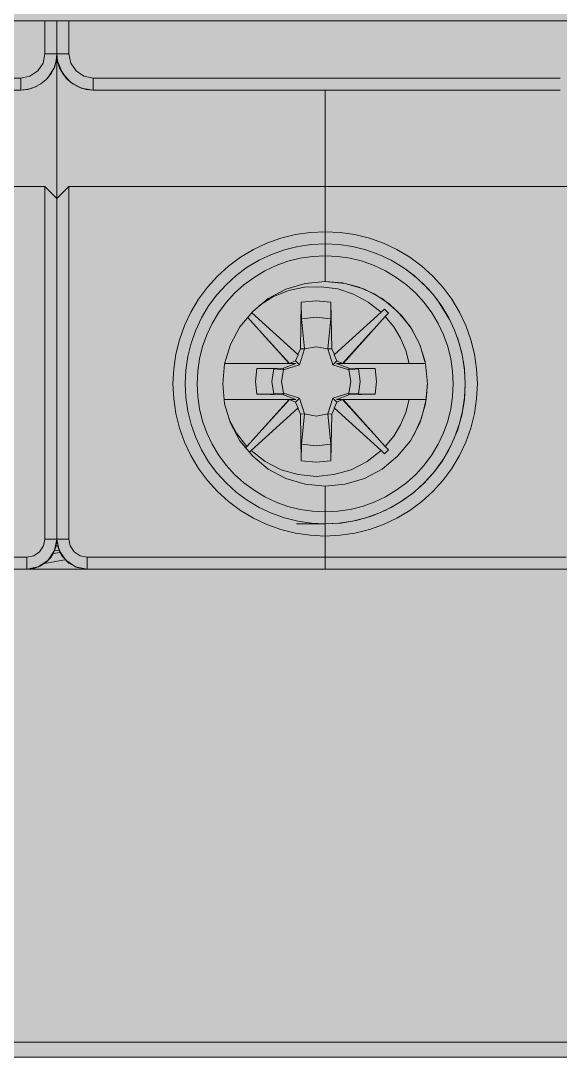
# Model space of a CAD drawing. Header units: millimetres. Extents: x 0 to 418, y -44 to 411.
# Drawn here: x 178.85 to 196.75, y 135.25 to 169.65 of the extents above; entities that cross this region are included whole.
import ezdxf
from ezdxf.enums import TextEntityAlignment as Align

# ---------------------------------------------------------------- set-up
doc = ezdxf.new("R2010")
doc.units = ezdxf.units.MM
for name, color, linetype, lineweight, true_color in [('BODY', 7, 'Continuous', 5, 0xf0f1eb), ('DETAILS', 7, 'Continuous', 5, 0x2f373d), ('LEVERS', 7, 'Continuous', 5, 0x2b7ac1), ('MARKING', 7, 'Continuous', 5, 0x2f373d), ('TERMINALS', 7, 'Continuous', 5, 0xa4adb6)]:
    doc.layers.add(name, color=color, linetype=linetype, lineweight=lineweight, true_color=true_color)
doc.layers.add('PARAMETERS', color=7, linetype='Continuous', plot=False)
doc.styles.add('BLOCK_ARIAL', font='arial.ttf')

# ---------------------------------------------------------------- blocks, each defined once
blk = doc.blocks.new('DA_3P_103_5')
at = {"layer": 'BODY', "true_color": 0xf0f1eb}
blk.add_hatch(color=7, dxfattribs=at).paths.add_polyline_path([(0.75, 13.45), (0.75, 15.575), (0.64, 15.7), (0.53, 15.82), (0.45, 16.14), (0.45, 16.145), (0.45, 16.15), (0.45, 16.57), (0.45, 16.575), (0.45, 16.734), (0.44, 16.74), (0.392, 16.815), (0.33, 16.88), (0.323, 16.894), (0.304, 16.916), (0.3, 16.92), (0.279, 16.971), (0.257, 17.023), (0.225, 17.07), (0.216, 17.117), (0.212, 17.124), (0.204, 17.14), (0.199, 17.171), (0.211, 17.141), (0.15, 17.45), (0.15, 28.75), (0.15, 33.54), (0.15, 33.55), (0.15, 35.05), (0.15, 39.29), (0.15, 39.43), (0.15, 39.44), (0.15, 39.49), (0.15, 43.2), (0.15, 43.44), (0.15, 44.12), (0.15, 44.125), (0.15, 46.35), (0.15, 48.58), (0.15, 49.26), (0.15, 49.44), (0.15, 49.5), (0.15, 52.81), (0.15, 52.82), (0.15, 53.26), (0.15, 74.65), (0.15, 76.15), (0.15, 76.19), (0.15, 80.95), (0.15, 92.25), (0.225, 92.635), (0.335, 92.795), (0.44, 92.96), (0.45, 92.966), (0.45, 93.125), (0.45, 93.13), (0.45, 93.55), (0.45, 93.555), (0.45, 93.56), (0.46, 93.605), (0.505, 93.82), (0.655, 94.045), (0.658, 94.047), (0.66, 94.05), (0.88, 94.2), (1.15, 94.25), (9.05, 94.25), (17.05, 94.25), (17.32, 94.2), (17.54, 94.05), (17.542, 94.047), (17.545, 94.045), (17.58, 93.992), (17.7, 93.82), (17.75, 93.56), (17.75, 93.555), (17.75, 93.55), (17.75, 93.13), (17.75, 93.125), (17.75, 92.966), (17.76, 92.96), (17.865, 92.795), (17.975, 92.635), (18.05, 92.25), (18.125, 92.635), (18.235, 92.795), (18.34, 92.96), (18.35, 92.966), (18.35, 93.125), (18.35, 93.13), (18.35, 93.55), (18.35, 93.555), (18.35, 93.56), (18.36, 93.605), (18.405, 93.82), (18.555, 94.045), (18.558, 94.047), (18.56, 94.05), (18.78, 94.2), (19.05, 94.25), (26.95, 94.25), (34.95, 94.25), (35.22, 94.2), (35.44, 94.05), (35.442, 94.047), (35.445, 94.045), (35.48, 93.992), (35.6, 93.82), (35.65, 93.56), (35.65, 93.555), (35.65, 93.55), (35.65, 93.13), (35.65, 93.125), (35.65, 92.966), (35.66, 92.96), (35.765, 92.795), (35.875, 92.635), (35.95, 92.25), (36.025, 92.635), (36.135, 92.795), (36.24, 92.96), (36.25, 92.966), (36.25, 93.125), (36.25, 93.13), (36.25, 93.55), (36.25, 93.555), (36.25, 93.56), (36.26, 93.605), (36.305, 93.82), (36.455, 94.045), (36.458, 94.047), (36.46, 94.05), (36.68, 94.2), (36.95, 94.25), (44.85, 94.25), (52.85, 94.25), (53.12, 94.2), (53.34, 94.05), (53.342, 94.047), (53.345, 94.045), (53.38, 93.992), (53.5, 93.82), (53.55, 93.56), (53.55, 93.555), (53.55, 93.55), (53.55, 93.13), (53.55, 93.125), (53.55, 92.966), (53.56, 92.96), (53.665, 92.795), (53.775, 92.635), (53.85, 92.25), (53.925, 92.635), (54.035, 92.795), (54.14, 92.96), (54.15, 92.966), (54.15, 93.125), (54.15, 93.13), (54.15, 93.55), (54.15, 93.555), (54.15, 93.56), (54.16, 93.605), (54.205, 93.82), (54.355, 94.045), (54.358, 94.047), (54.36, 94.05), (54.58, 94.2), (54.85, 94.25), (65.25, 94.25), (81.85, 94.25), (95.35, 94.25), (102.35, 94.25), (102.605, 94.2), (102.735, 94.12), (102.82, 94.07), (102.823, 94.066), (102.825, 94.065), (102.98, 93.86), (103.05, 93.61), (103.05, 93.55), (103.05, 93.13), (103.05, 93.125), (103.05, 92.966), (103.06, 92.96), (103.192, 92.753), (103.234, 92.691), (103.275, 92.63), (103.279, 92.609), (103.295, 92.58), (103.35, 92.25), (103.35, 91.055), (103.35, 91.05), (103.35, 91), (103.35, 90.995), (103.35, 90.845), (103.35, 90.84), (103.35, 90.35), (103.35, 85.28), (103.35, 85.18), (103.35, 85.11), (103.35, 83.51), (103.35, 81.99), (103.35, 81.82), (103.35, 81.815), (103.35, 81.75), (103.35, 81.05), (103.35, 80.8), (103.35, 80.77), (103.35, 80.765), (103.35, 80.69), (103.35, 80.665), (103.35, 80.66), (103.35, 80.62), (103.35, 80.615), (103.35, 80.365), (103.35, 80.36), (103.35, 80.28), (103.35, 80.27), (103.35, 80.25), (103.35, 80.22), (103.35, 80.14), (103.35, 80.135), (103.35, 79.81), (103.35, 78.905), (103.35, 78.9), (103.35, 78.75), (103.35, 78.35), (103.35, 76.19), (103.35, 76.185), (103.35, 76.155), (103.35, 76.15), (103.35, 72.85), (103.35, 72.25), (103.35, 72.245), (103.35, 69.85), (103.35, 68.79), (103.35, 68.465), (103.35, 68.46), (103.35, 68.38), (103.35, 68.35), (103.35, 40.11), (103.35, 40.105), (103.35, 39.18), (103.35, 38.85), (103.35, 38.41), (103.35, 37.35), (103.35, 34.36), (103.35, 34.355), (103.35, 34.35), (103.35, 33.925), (103.35, 33.92), (103.35, 33.55), (103.35, 33.545), (103.35, 33.54), (103.35, 33.51), (103.35, 32.72), (103.35, 31.35), (103.35, 30.95), (103.35, 30.8), (103.35, 30.795), (103.35, 29.89), (103.35, 29.45), (103.35, 29.43), (103.35, 29.085), (103.35, 29.08), (103.35, 29.01), (103.35, 28.9), (103.35, 28.65), (103.35, 27.95), (103.35, 26.19), (103.35, 19.35), (103.35, 18.855), (103.35, 18.85), (103.35, 18.705), (103.35, 18.7), (103.35, 18.65), (103.35, 18.645), (103.35, 17.45), (103.35, 16.55), (103.35, 8.25), (103.31, 8.06), (103.205, 7.895), (103.04, 7.79), (102.85, 7.75), (101.85, 7.75), (101.67, 7.78), (101.51, 7.88), (101.503, 7.89), (101.495, 7.895), (101.442, 7.979), (101.4, 8.035), (101.397, 8.05), (101.39, 8.06), (101.35, 8.25), (101.35, 14.39), (101.195, 14.245), (101.01, 14.14), (100.81, 14.07), (100.6, 14.05), (91.1, 14.05), (90.715, 14.125), (90.485, 14.28), (90.39, 14.34), (90.312, 14.463), (90.175, 14.665), (90.1, 15.05), (90.1, 15.441), (89.87, 15.4), (89.63, 15.25), (89.45, 15.03), (89.36, 14.76), (89.35, 14.67), (89.35, 14.65), (89.35, 9.75), (89.35, 9.745), (89.35, 8.25), (89.32, 8.08), (89.311, 8.065), (89.311, 8.065), (89.31, 8.06), (89.205, 7.895), (89.068, 7.808), (89.04, 7.79), (88.85, 7.75), (88.35, 7.75), (88.16, 7.79), (88.132, 7.808), (87.995, 7.895), (87.89, 8.06), (87.889, 8.065), (87.88, 8.08), (87.85, 8.25), (87.85, 14.65), (87.85, 14.655), (87.85, 14.67), (87.84, 14.76), (87.75, 15.03), (87.57, 15.25), (87.33, 15.4), (87.05, 15.45), (81.85, 15.45), (76.65, 15.45), (76.37, 15.4), (76.13, 15.25), (75.95, 15.03), (75.86, 14.76), (75.85, 14.67), (75.85, 14.65), (75.85, 9.75), (75.85, 9.745), (75.85, 8.25), (75.82, 8.08), (75.811, 8.065), (75.811, 8.065), (75.81, 8.06), (75.705, 7.895), (75.568, 7.808), (75.54, 7.79), (75.35, 7.75), (74.85, 7.75), (74.66, 7.79), (74.632, 7.808), (74.495, 7.895), (74.39, 8.06), (74.389, 8.065), (74.38, 8.08), (74.35, 8.25), (74.35, 14.65), (74.35, 14.655), (74.35, 14.67), (74.34, 14.76), (74.25, 15.03), (74.07, 15.25), (73.83, 15.4), (73.55, 15.45), (68.35, 15.45), (62.85, 15.45), (62.66, 15.41), (62.5, 15.305), (62.445, 15.225), (62.39, 15.14), (62.35, 14.95), (62.35, 6.38), (62.35, 5.25), (62.35, 2.75), (62.35, 2.745), (62.35, 1.25), (62.32, 0.98), (62.279, 0.886), (62.275, 0.865), (62.261, 0.845), (62.22, 0.75), (62.091, 0.589), (62.06, 0.54), (61.987, 0.493), (61.853, 0.408), (61.73, 0.325), (61.35, 0.25), (53.85, 0.25), (50.255, 0.25), (50.25, 0.25), (50.195, 0.25), (50.19, 0.25), (50.02, 0.25), (49.455, 0.25), (49.45, 0.25), (48.955, 0.25), (48.95, 0.25), (48.39, 0.25), (48.215, 0.25), (48.21, 0.25), (48.155, 0.25), (48.15, 0.25), (46.145, 0.25), (46.14, 0.25), (46.085, 0.25), (46.08, 0.25), (45.91, 0.25), (45.345, 0.25), (45.34, 0.25), (44.845, 0.25), (44.84, 0.25), (44.28, 0.25), (44.105, 0.25), (44.1, 0.25), (44.045, 0.25), (44.04, 0.25), (41.98, 0.25), (41.92, 0.25), (41.745, 0.25), (41.74, 0.25), (41.18, 0.25), (40.68, 0.25), (40.115, 0.25), (40.11, 0.25), (39.94, 0.25), (39.88, 0.25), (32.38, 0.25), (32.32, 0.25), (32.145, 0.25), (32.14, 0.25), (31.58, 0.25), (31.08, 0.25), (30.515, 0.25), (30.51, 0.25), (30.34, 0.25), (30.28, 0.25), (28.215, 0.25), (28.21, 0.25), (28.15, 0.25), (27.98, 0.25), (27.415, 0.25), (27.41, 0.25), (26.915, 0.25), (26.91, 0.25), (26.35, 0.25), (26.175, 0.25), (26.17, 0.25), (26.115, 0.25), (26.11, 0.25), (24.105, 0.25), (24.1, 0.25), (24.045, 0.25), (24.04, 0.25), (23.87, 0.25), (23.305, 0.25), (23.3, 0.25), (22.805, 0.25), (22.8, 0.25), (22.24, 0.25), (22.065, 0.25), (22.06, 0.25), (22.005, 0.25), (22, 0.25), (20.79, 0.25), (15.71, 0.25), (15.705, 0.25), (14.5, 0.25), (14.495, 0.25), (14.435, 0.25), (14.43, 0.25), (14.26, 0.25), (13.7, 0.25), (13.695, 0.25), (13.2, 0.25), (13.195, 0.25), (12.63, 0.25), (12.46, 0.25), (12.455, 0.25), (12.4, 0.25), (12.395, 0.25), (10.39, 0.25), (10.385, 0.25), (10.33, 0.25), (10.325, 0.25), (10.15, 0.25), (9.59, 0.25), (9.585, 0.25), (9.09, 0.25), (9.085, 0.25), (8.52, 0.25), (8.35, 0.25), (8.345, 0.25), (8.29, 0.25), (8.285, 0.25), (6.22, 0.25), (6.16, 0.25), (5.99, 0.25), (5.985, 0.25), (5.42, 0.25), (1.45, 0.25), (1.065, 0.325), (0.905, 0.435), (0.74, 0.54), (0.608, 0.747), (0.525, 0.87), (0.45, 1.25), (0.45, 13.45)])
at = {"layer": 'LEVERS'}
blk.add_hatch(color=256, dxfattribs=at).paths.add_polyline_path([(1.35, 32.75), (1.045, 32.81), (0.785, 32.985), (0.61, 33.245), (0.55, 33.55), (0.55, 39.29), (0.55, 39.715), (0.55, 39.845), (0.55, 39.89), (0.55, 40.115), (0.615, 39.955), (0.75, 39.89), (1.15, 39.89), (2.05, 39.89), (2.05, 41.24), (2.05, 41.32), (2.05, 41.765), (2.05, 42.42), (2.05, 42.71), (2.05, 42.715), (2.08, 42.865), (2.165, 43.01), (2.3, 43.135), (2.48, 43.235), (2.65, 43.31), (2.84, 43.37), (3.05, 43.39), (3.75, 43.39), (4.05, 43.39), (4.05, 43.72), (4.05, 44.345), (4.285, 44.58), (13.215, 44.58), (13.45, 44.345), (13.45, 44.275), (13.45, 43.72), (13.45, 43.39), (14.05, 43.39), (14.35, 43.39), (17.45, 43.39), (17.65, 43.39), (17.75, 43.39), (18.05, 43.39), (18.35, 43.39), (18.45, 43.39), (18.65, 43.39), (21.65, 43.39), (21.95, 43.39), (21.95, 43.72), (21.95, 44.345), (22.185, 44.58), (31.115, 44.58), (31.35, 44.345), (31.35, 44.275), (31.35, 43.72), (31.35, 43.39), (31.95, 43.39), (32.25, 43.39), (35.35, 43.39), (35.55, 43.39), (35.65, 43.39), (35.95, 43.39), (36.25, 43.39), (36.35, 43.39), (36.55, 43.39), (39.55, 43.39), (39.85, 43.39), (39.85, 43.72), (39.85, 44.345), (40.085, 44.58), (49.015, 44.58), (49.25, 44.345), (49.25, 44.275), (49.25, 43.72), (49.25, 43.39), (49.85, 43.39), (50.15, 43.39), (50.55, 43.39), (50.76, 43.37), (50.95, 43.31), (51.12, 43.235), (51.3, 43.135), (51.435, 43.01), (51.52, 42.865), (51.55, 42.715), (51.55, 41.765), (51.55, 41.32), (51.55, 41.24), (51.55, 40.02), (53.25, 40.02), (53.39, 40.07), (53.45, 40.19), (53.45, 40.13), (53.45, 40.075), (53.45, 40.015), (53.45, 39.95), (53.45, 39.89), (53.475, 39.865), (53.45, 39.885), (53.45, 39.845), (53.45, 39.715), (53.45, 39.29), (53.45, 33.55), (53.39, 33.245), (53.215, 32.985), (52.955, 32.81), (52.65, 32.75), (52.65, 32.35), (44.85, 32.35), (39.85, 32.35), (37.15, 32.35), (36.915, 32.375), (36.906, 32.378), (36.84, 32.385), (36.739, 32.426), (36.69, 32.44), (36.647, 32.463), (36.485, 32.55), (36.415, 32.607), (36.4, 32.615), (36.387, 32.629), (36.3, 32.7), (36.246, 32.767), (36.15, 32.885), (36.14, 32.904), (36.13, 32.915), (36.118, 32.945), (36.063, 33.047), (36.05, 33.067), (36.035, 33.09), (35.975, 33.3), (35.95, 33.54), (35.95, 33.545), (35.93, 33.305), (35.865, 33.095), (35.851, 33.073), (35.75, 32.885), (35.653, 32.766), (35.6, 32.7), (35.415, 32.55), (35.258, 32.466), (35.21, 32.44), (35.131, 32.417), (35.06, 32.39), (35.018, 32.385), (34.985, 32.375), (34.75, 32.35), (26.95, 32.35), (21.95, 32.35), (19.25, 32.35), (19.015, 32.375), (18.982, 32.385), (18.94, 32.39), (18.869, 32.417), (18.866, 32.418), (18.855, 32.42), (18.85, 32.423), (18.79, 32.44), (18.742, 32.466), (18.585, 32.55), (18.515, 32.607), (18.5, 32.615), (18.487, 32.629), (18.4, 32.7), (18.346, 32.767), (18.25, 32.885), (18.24, 32.904), (18.23, 32.915), (18.218, 32.945), (18.163, 33.047), (18.15, 33.067), (18.135, 33.09), (18.075, 33.3), (18.05, 33.54), (18.05, 33.545), (18.03, 33.305), (17.965, 33.095), (17.951, 33.073), (17.85, 32.885), (17.753, 32.766), (17.7, 32.7), (17.515, 32.55), (17.358, 32.466), (17.31, 32.44), (17.231, 32.417), (17.16, 32.39), (17.118, 32.385), (17.085, 32.375), (16.85, 32.35), (9.05, 32.35), (4.05, 32.35), (1.35, 32.35)])
at = {"layer": 'TERMINALS', "true_color": 0xa4adb6}
blk.add_hatch(color=253, dxfattribs=at).paths.add_polyline_path([(31.945, 21.859), (31.925, 21.737), (31.903, 21.615), (31.877, 21.494), (31.848, 21.373), (31.817, 21.253), (31.782, 21.134), (31.745, 21.016), (31.705, 20.899), (31.661, 20.783), (31.615, 20.668), (31.567, 20.554), (31.515, 20.441), (31.461, 20.33), (31.403, 20.22), (31.344, 20.111), (31.281, 20.004), (31.216, 19.898), (31.149, 19.794), (31.079, 19.692), (31.006, 19.592), (30.931, 19.493), (30.853, 19.396), (30.774, 19.302), (30.692, 19.209), (30.607, 19.118), (30.521, 19.029), (30.432, 18.943), (30.341, 18.858), (30.248, 18.776), (30.153, 18.696), (30.057, 18.619), (29.958, 18.544), (29.858, 18.471), (29.755, 18.401), (29.652, 18.334), (29.546, 18.269), (29.439, 18.206), (29.33, 18.146), (29.22, 18.089), (29.109, 18.035), (28.996, 17.983), (28.882, 17.934), (28.767, 17.888), (28.651, 17.845), (28.534, 17.805), (28.416, 17.767), (28.297, 17.733), (28.177, 17.701), (28.056, 17.673), (27.935, 17.647), (27.813, 17.624), (27.691, 17.605), (27.568, 17.588), (27.445, 17.574), (27.321, 17.564), (27.198, 17.556), (27.074, 17.552), (26.95, 17.55), (26.826, 17.552), (26.702, 17.556), (26.578, 17.564), (26.455, 17.574), (26.332, 17.588), (26.209, 17.605), (26.086, 17.624), (25.965, 17.647), (25.843, 17.673), (25.723, 17.701), (25.723, 17.701), (25.723, 17.701), (25.603, 17.733), (25.484, 17.767), (25.366, 17.805), (25.248, 17.845), (25.132, 17.888), (25.017, 17.934), (24.903, 17.983), (24.791, 18.035), (24.679, 18.089), (24.569, 18.146), (24.461, 18.206), (24.354, 18.269), (24.248, 18.334), (24.144, 18.401), (24.042, 18.471), (23.941, 18.544), (23.843, 18.619), (23.746, 18.696), (23.651, 18.776), (23.558, 18.858), (23.468, 18.943), (23.379, 19.029), (23.292, 19.118), (23.208, 19.209), (23.126, 19.302), (23.046, 19.396), (22.969, 19.493), (22.894, 19.592), (22.821, 19.692), (22.751, 19.794), (22.683, 19.898), (22.618, 20.004), (22.556, 20.111), (22.496, 20.22), (22.439, 20.33), (22.385, 20.441), (22.333, 20.554), (22.284, 20.668), (22.238, 20.783), (22.195, 20.899), (22.155, 21.016), (22.117, 21.134), (22.083, 21.253), (22.051, 21.373), (22.022, 21.494), (21.997, 21.615), (21.974, 21.737), (21.954, 21.859), (21.938, 21.982), (21.924, 22.105), (21.913, 22.229), (21.906, 22.352), (21.901, 22.476), (21.9, 22.6), (21.901, 22.724), (21.906, 22.848), (21.913, 22.972), (21.924, 23.095), (21.938, 23.218), (21.954, 23.341), (21.974, 23.463), (21.997, 23.585), (22.022, 23.707), (22.051, 23.827), (22.083, 23.947), (22.117, 24.066), (22.155, 24.184), (22.195, 24.301), (22.238, 24.418), (22.284, 24.533), (22.333, 24.647), (22.385, 24.759), (22.439, 24.871), (22.496, 24.981), (22.556, 25.089), (22.618, 25.196), (22.683, 25.302), (22.751, 25.406), (22.821, 25.508), (22.894, 25.608), (22.969, 25.707), (23.046, 25.804), (23.126, 25.899), (23.208, 25.991), (23.292, 26.082), (23.379, 26.171), (23.468, 26.258), (23.558, 26.342), (23.651, 26.424), (23.746, 26.504), (23.843, 26.581), (23.941, 26.656), (24.042, 26.729), (24.144, 26.799), (24.248, 26.867), (24.354, 26.932), (24.461, 26.994), (24.569, 27.054), (24.679, 27.111), (24.791, 27.165), (24.903, 27.217), (25.017, 27.266), (25.132, 27.312), (25.248, 27.355), (25.366, 27.395), (25.484, 27.433), (25.603, 27.467), (25.723, 27.499), (25.843, 27.527), (25.965, 27.553), (26.086, 27.576), (26.209, 27.595), (26.332, 27.612), (26.332, 27.612), (26.332, 27.612), (26.455, 27.626), (26.578, 27.636), (26.702, 27.644), (26.826, 27.649), (26.95, 27.65), (27.074, 27.649), (27.198, 27.644), (27.321, 27.636), (27.445, 27.626), (27.568, 27.612), (27.691, 27.595), (27.813, 27.576), (27.935, 27.553), (28.056, 27.527), (28.177, 27.499), (28.297, 27.467), (28.416, 27.433), (28.534, 27.395), (28.651, 27.355), (28.767, 27.312), (28.882, 27.266), (28.996, 27.217), (29.109, 27.165), (29.22, 27.111), (29.33, 27.054), (29.439, 26.994), (29.546, 26.932), (29.652, 26.867), (29.755, 26.799), (29.858, 26.729), (29.958, 26.656), (30.057, 26.581), (30.153, 26.504), (30.248, 26.424), (30.341, 26.342), (30.432, 26.258), (30.521, 26.171), (30.607, 26.082), (30.692, 25.991), (30.774, 25.899), (30.853, 25.804), (30.931, 25.707), (31.006, 25.608), (31.079, 25.508), (31.149, 25.406), (31.216, 25.302), (31.281, 25.196), (31.344, 25.089), (31.403, 24.981), (31.461, 24.871), (31.515, 24.759), (31.567, 24.647), (31.615, 24.533), (31.661, 24.418), (31.705, 24.301), (31.745, 24.184), (31.782, 24.066), (31.817, 23.947), (31.848, 23.827), (31.877, 23.707), (31.903, 23.585), (31.925, 23.463), (31.945, 23.341), (31.962, 23.218), (31.975, 23.095), (31.986, 22.972), (31.994, 22.848), (31.998, 22.724), (32, 22.6), (31.998, 22.476), (31.994, 22.352), (31.986, 22.229), (31.975, 22.105), (31.962, 21.982)])
at = {"layer": 'DETAILS', "color": 250, "linetype": 'ByBlock', "lineweight": 5, "true_color": 0x2f373d}
for p, q in [((51.25, 34.651), (2.35, 34.651)), ((17.65, 34.651), (17.65, 33.55)), ((18.05, 33.55), (18.05, 34.651)), ((18.05, 33.55), (18.05, 34.651)), ((18.45, 33.55), (18.45, 34.651)), ((17.65, 33.55), (18.05, 33.55)), ((18.05, 33.55), (18.45, 33.55)), ((18.05, 33.546), (18.05, 28.75)), ((18.05, 33.546), (18.05, 28.75)), ((16.85, 32.75), (1.35, 32.75)), ((16.85, 32.35), (16.85, 32.75)), ((34.75, 32.75), (19.25, 32.75)), ((19.25, 32.75), (19.25, 32.35)), ((16.85, 32.35), (9.05, 32.35)), ((16.85, 32.35), (16.85, 32.35)), ((16.85, 32.35), (16.85, 32.35)), ((19.25, 32.35), (21.95, 32.35)), ((19.25, 32.35), (19.25, 32.35)), ((19.25, 32.35), (21.95, 32.35)), ((19.25, 32.35), (34.75, 32.35)), ((19.25, 32.35), (21.95, 32.35)), ((19.25, 32.35), (19.25, 32.35)), ((19.25, 32.35), (19.25, 32.35)), ((19.75, 32.35), (19.75, 32.35)), ((21.95, 32.35), (21.95, 32.35)), ((26.95, 32.35), (21.95, 32.35)), ((21.95, 32.35), (21.95, 32.35)), ((21.95, 32.35), (21.95, 32.35)), ((21.95, 32.35), (21.95, 32.35)), ((21.95, 32.35), (26.95, 32.35)), ((21.95, 32.35), (21.95, 32.35)), ((21.95, 32.35), (21.95, 32.35)), ((26.95, 32.35), (26.95, 29.15)), ((26.95, 32.35), (26.95, 32.35)), ((26.95, 32.35), (26.95, 32.35)), ((26.95, 32.35), (26.95, 29.15)), ((26.95, 32.35), (26.95, 32.35)), ((26.95, 32.35), (26.95, 32.35)), ((34.75, 32.35), (26.95, 32.35)), ((34.25, 32.35), (34.25, 32.35)), ((17.65, 29.15), (9.05, 29.15)), ((17.65, 29.15), (18.05, 28.75)), ((17.65, 29.15), (17.65, 17.45)), ((18.05, 28.75), (18.45, 29.15)), ((18.45, 29.15), (26.95, 29.15)), ((18.45, 17.45), (18.45, 29.15)), ((26.95, 29.15), (26.95, 27.65)), ((26.95, 27.65), (26.95, 29.15)), ((35.55, 29.15), (26.95, 29.15)), ((18.05, 17.45), (18.05, 28.75)), ((18.05, 28.75), (18.05, 17.45)), ((26.95, 27.25), (26.95, 26.85)), ((26.95, 27.25), (26.95, 26.85)), ((26.95, 26), (26.95, 26.85)), ((26.95, 26), (26.95, 26.85)), ((26.157, 25.312), (26.13, 23.766)), ((27.17, 23.766), (27.143, 25.312)), ((26.042, 23.57), (24.507, 24.965)), ((28.807, 24.975), (27.258, 23.57)), ((24.865, 24.272), (25.77, 23.278)), ((28.502, 24.347), (27.527, 23.279)), ((26.13, 23.766), (26.042, 23.57)), ((26.262, 23.761), (26.13, 23.766)), ((27.038, 23.761), (27.17, 23.766)), ((27.258, 23.57), (27.17, 23.766)), ((25.967, 23.363), (26.052, 23.562)), ((27.333, 23.363), (27.248, 23.562)), ((25.769, 23.28), (23.619, 23.28)), ((25.758, 23.28), (23.619, 23.28)), ((24.688, 23.105), (25.568, 23.124)), ((25.568, 23.124), (25.975, 23.28)), ((25.569, 23.068), (25.568, 23.124)), ((25.759, 23.291), (25.765, 23.28)), ((25.77, 23.278), (25.967, 23.363)), ((25.903, 23.28), (25.837, 23.28)), ((26.096, 23.233), (25.967, 23.363)), ((27.203, 23.233), (27.333, 23.363)), ((27.379, 23.28), (27.325, 23.28)), ((27.325, 23.28), (27.731, 23.124)), ((27.527, 23.279), (27.333, 23.363)), ((27.476, 23.28), (27.428, 23.28)), ((30.281, 23.28), (27.528, 23.28)), ((27.541, 23.291), (27.535, 23.28)), ((29.742, 23.28), (27.542, 23.28)), ((27.731, 23.124), (27.73, 23.068)), ((27.731, 23.124), (28.611, 23.105)), ((23.59, 22.08), (25.752, 22.077)), ((23.59, 22.08), (25.771, 22.08)), ((25.568, 22.236), (24.688, 22.256)), ((25.772, 22.081), (24.754, 20.966)), ((25.569, 22.292), (25.568, 22.236)), ((25.975, 22.08), (25.568, 22.236)), ((25.765, 22.08), (25.759, 22.069)), ((25.967, 21.997), (25.772, 22.081)), ((25.824, 22.08), (25.871, 22.08)), ((25.922, 22.08), (25.975, 22.08)), ((26.096, 22.127), (25.967, 21.997)), ((27.203, 22.127), (27.333, 21.997)), ((27.731, 22.236), (27.325, 22.08)), ((27.325, 22.08), (27.377, 22.08)), ((27.333, 21.997), (27.527, 22.081)), ((27.428, 22.08), (27.476, 22.08)), ((27.527, 22.081), (28.545, 20.966)), ((27.528, 22.08), (29.74, 22.08)), ((27.535, 22.08), (27.541, 22.069)), ((27.548, 22.077), (29.742, 22.08)), ((27.73, 22.292), (27.731, 22.236)), ((28.611, 22.256), (27.731, 22.236)), ((29.742, 22.08), (30.301, 22.08)), ((24.493, 20.384), (26.042, 21.79)), ((26.052, 21.798), (25.967, 21.997)), ((26.042, 21.79), (26.13, 21.594)), ((27.17, 21.594), (27.258, 21.79)), ((27.248, 21.798), (27.333, 21.997)), ((27.258, 21.79), (28.807, 20.384)), ((22.409, 21.6), (22.409, 21.6)), ((26.262, 21.6), (26.13, 21.594)), ((26.13, 21.594), (26.157, 20.048)), ((27.038, 21.6), (27.17, 21.594)), ((27.143, 20.048), (27.17, 21.594)), ((26.95, 18.35), (26.95, 19.2)), ((26.95, 19.2), (26.95, 19.2)), ((26.95, 18.35), (26.95, 19.2)), ((25.18, 18.3), (25.18, 18.3)), ((25.18, 18.3), (25.18, 18.3)), ((26.95, 18.35), (26.95, 17.95)), ((26.95, 18.35), (26.95, 17.95)), ((25.998, 17.95), (26.95, 17.95)), ((26.95, 17.55), (26.95, 16.85)), ((26.95, 16.85), (26.95, 17.55)), ((17.65, 17.45), (18.05, 17.45)), ((18.05, 17.45), (18.45, 17.45)), ((17.05, 16.85), (9.05, 16.85)), ((17.05, 16.45), (17.05, 16.85)), ((26.95, 16.85), (19.05, 16.85)), ((19.05, 16.85), (19.05, 16.45)), ((26.95, 16.85), (26.95, 16.45)), ((34.95, 16.85), (26.95, 16.85)), ((26.95, 16.85), (26.95, 16.45)), ((5.45, 16.45), (53.85, 16.45)), ((17.05, 16.45), (9.05, 16.45)), ((17.3, 16.482), (17.3, 16.45)), ((19.05, 16.45), (26.95, 16.45)), ((34.95, 16.45), (26.95, 16.45)), ((1.45, 0.75), (53.85, 0.75)), ((53.85, 0.25), (1.45, 0.25))]:
    blk.add_line(p, q, dxfattribs=at)
for points in [[(18.05, 33.55), (18.027, 33.316), (17.958, 33.091), (17.848, 32.883), (17.698, 32.702), (17.517, 32.552), (17.309, 32.442), (17.084, 32.373), (16.85, 32.35)], [(17.65, 33.55), (17.589, 33.244), (17.416, 32.984), (17.156, 32.811), (16.85, 32.75)], [(18.05, 33.547), (18.028, 33.306), (17.966, 33.094), (17.738, 32.743)], [(19.25, 32.35), (19.016, 32.373), (18.791, 32.442), (18.583, 32.552), (18.401, 32.702), (18.252, 32.883), (18.141, 33.091), (18.073, 33.316), (18.05, 33.55)], [(18.361, 32.744), (18.135, 33.092), (18.073, 33.302), (18.05, 33.54)], [(19.25, 32.75), (18.944, 32.811), (18.684, 32.984), (18.511, 33.244), (18.45, 33.55)], [(17.95, 33.057), (17.95, 33.071)], [(18.079, 33.287), (18.232, 32.914), (18.5, 32.613), (18.853, 32.418), (19.25, 32.35)], [(18.079, 33.286), (18.232, 32.914), (18.5, 32.613), (18.853, 32.418), (19.25, 32.35)], [(18.15, 33.071), (18.15, 33.057)], [(17.394, 32.48), (17.161, 32.388), (16.85, 32.35)], [(19.25, 32.35), (18.94, 32.388), (18.707, 32.48)], [(19.35, 32.35), (19.35, 32.35)], [(19.35, 32.35), (19.35, 32.35)], [(34.25, 32.35), (34.25, 32.35)], [(34.65, 32.35), (34.65, 32.35)], [(26.95, 27.65), (26.455, 27.626), (25.965, 27.553), (25.484, 27.433), (25.017, 27.266), (24.569, 27.054), (24.144, 26.799), (23.746, 26.504), (23.379, 26.171), (23.046, 25.804), (22.751, 25.406), (22.496, 24.981), (22.284, 24.533), (22.117, 24.066), (21.997, 23.585), (21.924, 23.095), (21.9, 22.6), (21.924, 22.105), (21.997, 21.615), (22.117, 21.134), (22.284, 20.668), (22.496, 20.22), (22.751, 19.794), (23.046, 19.396), (23.379, 19.029), (23.746, 18.696), (24.144, 18.401), (24.569, 18.146), (25.017, 17.934), (25.484, 17.767), (25.965, 17.647), (26.455, 17.574), (26.95, 17.55)], [(26.95, 27.65), (26.95, 27.367), (26.95, 27.281), (26.95, 27.25)], [(26.95, 27.65), (26.95, 27.367), (26.95, 27.281), (26.95, 27.25)], [(26.95, 27.65), (27.445, 27.626), (27.935, 27.553), (28.416, 27.433), (28.882, 27.266), (29.33, 27.054), (29.755, 26.799), (30.153, 26.504), (30.521, 26.171), (30.854, 25.804), (31.149, 25.406), (31.403, 24.981), (31.615, 24.533), (31.782, 24.066), (31.903, 23.585), (31.975, 23.095), (32, 22.6), (31.975, 22.105), (31.903, 21.615), (31.782, 21.134), (31.615, 20.667), (31.403, 20.219), (31.149, 19.794), (30.853, 19.396), (30.521, 19.029), (30.153, 18.696), (29.755, 18.401), (29.33, 18.146), (28.882, 17.934), (28.416, 17.767), (27.935, 17.647), (27.445, 17.574), (26.95, 17.55)], [(26.95, 17.95), (26.494, 17.972), (26.043, 18.039), (25.6, 18.15), (25.17, 18.304), (24.758, 18.499), (24.366, 18.734), (24, 19.006), (23.662, 19.312), (23.355, 19.65), (23.083, 20.017), (22.849, 20.408), (22.654, 20.821), (22.5, 21.25), (22.389, 21.693), (22.322, 22.144), (22.3, 22.6), (22.322, 23.056), (22.389, 23.507), (22.5, 23.95), (22.654, 24.38), (22.849, 24.792), (23.083, 25.184), (23.355, 25.55), (23.662, 25.888), (24, 26.195), (24.366, 26.467), (24.758, 26.701), (25.17, 26.896), (25.6, 27.05), (26.043, 27.161), (26.494, 27.228), (26.95, 27.25)], [(26.95, 27.25), (27.406, 27.228), (27.857, 27.161), (28.3, 27.05), (28.729, 26.896), (29.142, 26.701), (29.533, 26.466), (29.9, 26.195), (30.238, 25.888), (30.544, 25.55), (30.816, 25.183), (31.051, 24.792), (31.246, 24.38), (31.4, 23.95), (31.51, 23.507), (31.577, 23.056), (31.6, 22.6), (31.577, 22.144), (31.51, 21.693), (31.4, 21.25), (31.246, 20.821), (31.051, 20.408), (30.816, 20.017), (30.544, 19.65), (30.238, 19.312), (29.9, 19.006), (29.533, 18.734), (29.142, 18.499), (28.729, 18.304), (28.3, 18.15), (27.857, 18.039), (27.406, 17.972), (26.95, 17.95)], [(26.95, 18.35), (26.533, 18.371), (26.121, 18.432), (25.716, 18.533), (25.323, 18.674), (24.946, 18.852), (24.589, 19.066), (24.254, 19.315), (23.945, 19.595), (23.665, 19.904), (23.416, 20.239), (23.202, 20.597), (23.023, 20.974), (22.883, 21.366), (22.782, 21.771), (22.72, 22.184), (22.7, 22.6), (22.72, 23.017), (22.782, 23.429), (22.883, 23.834), (23.023, 24.227), (23.202, 24.604), (23.416, 24.961), (23.665, 25.296), (23.945, 25.605), (24.254, 25.885), (24.589, 26.134), (24.946, 26.348), (25.323, 26.527), (25.716, 26.667), (26.121, 26.768), (26.533, 26.83), (26.95, 26.85)], [(26.95, 26.85), (27.366, 26.83), (27.779, 26.768), (28.184, 26.667), (28.576, 26.527), (28.953, 26.348), (29.311, 26.134), (29.646, 25.885), (29.955, 25.605), (30.235, 25.296), (30.484, 24.961), (30.698, 24.603), (30.876, 24.226), (31.017, 23.834), (31.118, 23.429), (31.179, 23.017), (31.2, 22.6), (31.179, 22.183), (31.118, 21.771), (31.017, 21.366), (30.876, 20.974), (30.698, 20.597), (30.484, 20.239), (30.235, 19.904), (29.955, 19.595), (29.646, 19.315), (29.311, 19.066), (28.953, 18.852), (28.576, 18.674), (28.183, 18.533), (27.779, 18.432), (27.366, 18.371), (26.95, 18.35)], [(29.624, 26.404), (30.041, 26.074), (30.418, 25.698)], [(26.95, 19.2), (26.286, 19.265), (25.649, 19.459), (25.061, 19.773), (24.546, 20.196), (24.123, 20.711), (23.809, 21.299), (23.615, 21.937), (23.55, 22.6), (23.615, 23.263), (23.809, 23.901), (24.123, 24.489), (24.546, 25.004), (25.061, 25.427), (25.649, 25.741), (26.287, 25.935), (26.95, 26)], [(26.95, 19.2), (26.286, 19.265), (25.649, 19.459), (25.061, 19.773), (24.546, 20.196), (24.123, 20.711), (23.809, 21.299), (23.615, 21.937), (23.55, 22.6), (23.615, 23.263), (23.809, 23.901), (24.123, 24.489), (24.546, 25.004), (25.061, 25.427), (25.649, 25.741), (26.287, 25.935), (26.95, 26)], [(24.752, 25.194), (25.219, 25.486), (25.73, 25.693), (26.269, 25.807), (26.819, 25.825), (27.365, 25.748), (27.889, 25.576), (28.374, 25.316), (28.807, 24.975)], [(26.95, 26), (27.613, 25.935), (28.251, 25.741), (28.839, 25.427), (29.354, 25.004), (29.777, 24.489), (30.091, 23.901), (30.284, 23.263), (30.35, 22.6), (30.284, 21.937), (30.091, 21.299), (29.777, 20.711), (29.354, 20.196), (28.839, 19.773), (28.251, 19.459), (27.613, 19.265), (26.95, 19.2)], [(26.95, 26), (27.521, 25.952), (28.075, 25.808), (28.598, 25.574), (29.074, 25.255), (29.489, 24.861), (29.833, 24.402), (30.094, 23.893), (30.267, 23.346)], [(27.143, 25.312), (26.65, 25.358), (26.157, 25.312)], [(26.166, 24.761), (26.157, 25.312)], [(27.133, 24.761), (27.143, 25.312)], [(30.666, 25.395), (31.08, 24.735)], [(24.373, 24.818), (25.758, 23.28)], [(27.133, 24.761), (26.65, 24.817), (26.166, 24.761)], [(27.542, 23.28), (28.945, 24.837)], [(28.916, 25.079), (28.807, 24.975)], [(29.049, 24.946), (28.917, 25.078)], [(28.945, 24.837), (29.049, 24.946)], [(28.945, 24.837), (29.225, 24.494), (29.454, 24.115), (29.627, 23.708), (29.742, 23.28)], [(26.262, 23.761), (26.166, 24.761)], [(27.038, 23.761), (27.133, 24.761)], [(31.336, 24.143), (31.486, 23.621)], [(31.354, 24.09), (31.486, 23.621)], [(26.262, 23.761), (26.096, 23.233)], [(26.262, 23.761), (26.65, 23.83), (27.038, 23.761)], [(27.203, 23.233), (27.038, 23.761)], [(26.052, 23.562), (26.042, 23.57)], [(31.486, 23.621), (31.572, 23.107), (31.6, 22.587), (31.569, 22.068), (31.481, 21.555), (31.336, 21.055), (31.135, 20.574), (30.883, 20.119), (30.581, 19.695), (30.233, 19.308), (29.845, 18.961), (29.42, 18.66), (28.964, 18.409), (28.483, 18.21), (27.983, 18.066), (27.469, 17.979), (26.95, 17.95)], [(27.248, 23.562), (27.258, 23.57)], [(24.223, 23.28), (24.223, 23.28)], [(24.688, 22.256), (24.643, 22.68), (24.688, 23.105)], [(24.688, 23.105), (25.244, 23.097)], [(25.244, 23.097), (25.184, 22.68), (25.244, 22.263)], [(25.244, 23.097), (25.569, 23.068)], [(25.569, 22.292), (25.499, 22.68), (25.569, 23.068)], [(26.096, 23.233), (25.569, 23.068)], [(25.735, 23.28), (25.759, 23.291)], [(25.765, 23.28), (25.735, 23.28)], [(25.77, 23.278), (25.975, 23.28)], [(27.73, 23.068), (27.203, 23.233)], [(27.325, 23.28), (27.527, 23.279)], [(27.535, 23.28), (27.565, 23.28)], [(27.565, 23.28), (27.541, 23.291)], [(28.055, 23.097), (27.73, 23.068)], [(27.73, 23.068), (27.8, 22.68), (27.73, 22.292)], [(28.611, 23.105), (28.055, 23.097)], [(28.055, 22.263), (28.116, 22.68), (28.055, 23.097)], [(28.611, 23.105), (28.657, 22.68), (28.611, 22.256)], [(29.077, 23.28), (29.077, 23.28)], [(30.281, 23.28), (29.742, 23.28)], [(30.301, 22.08), (30.35, 22.639)], [(24.223, 22.079), (24.223, 22.08)], [(25.752, 22.077), (24.354, 20.523)], [(25.244, 22.263), (24.688, 22.256)], [(25.244, 22.263), (25.569, 22.292)], [(25.569, 22.292), (26.096, 22.127)], [(25.759, 22.069), (25.735, 22.08)], [(25.735, 22.08), (25.765, 22.08)], [(25.975, 22.08), (25.772, 22.081)], [(26.096, 22.127), (26.262, 21.6)], [(27.038, 21.6), (27.203, 22.127)], [(27.203, 22.127), (27.73, 22.292)], [(27.527, 22.081), (27.325, 22.08)], [(27.565, 22.08), (27.535, 22.08)], [(27.541, 22.069), (27.565, 22.08)], [(28.945, 20.523), (27.548, 22.077)], [(27.73, 22.292), (28.055, 22.263)], [(28.055, 22.263), (28.611, 22.256)], [(29.742, 22.08), (29.627, 21.652), (29.454, 21.245), (29.225, 20.866), (28.945, 20.523)], [(29.077, 22.08), (29.076, 22.079)], [(30.301, 22.08), (29.742, 22.08)], [(30.301, 22.08), (30.142, 21.458), (29.879, 20.873)], [(26.042, 21.79), (26.052, 21.798)], [(27.258, 21.79), (27.248, 21.798)], [(24.353, 20.525), (24.012, 20.958), (23.753, 21.444)], [(26.166, 20.599), (26.262, 21.6)], [(27.038, 21.6), (26.65, 21.53), (26.262, 21.6)], [(27.133, 20.599), (27.038, 21.6)], [(24.792, 21.007), (24.791, 21.008)], [(28.508, 21.008), (28.508, 21.007)], [(24.301, 20.468), (24.354, 20.523)], [(24.493, 20.384), (24.427, 20.321)], [(28.807, 20.384), (28.338, 20.021), (27.81, 19.751), (27.24, 19.586), (26.65, 19.53), (26.059, 19.586), (25.49, 19.751), (24.961, 20.021), (24.493, 20.384)], [(26.157, 20.048), (26.166, 20.599)], [(26.166, 20.599), (26.65, 20.543), (27.133, 20.599)], [(27.143, 20.048), (27.133, 20.599)], [(28.807, 20.384), (28.915, 20.281)], [(29.049, 20.415), (28.915, 20.281)], [(29.049, 20.415), (28.945, 20.523)], [(26.157, 20.048), (26.65, 20.002), (27.143, 20.048)], [(26.95, 17.95), (26.95, 17.55)], [(26.95, 17.95), (26.95, 17.55)], [(17.65, 17.45), (17.604, 17.221), (17.474, 17.026), (17.279, 16.896), (17.05, 16.85)], [(18.05, 17.45), (17.974, 17.067), (17.757, 16.743), (17.432, 16.526), (17.05, 16.45)], [(17.051, 16.45), (17.433, 16.526), (17.757, 16.743), (17.974, 17.067), (18.05, 17.449)], [(18.05, 17.449), (18.024, 17.224), (17.948, 17.01), (17.835, 16.831), (17.677, 16.671), (17.487, 16.551), (17.274, 16.476), (17.051, 16.45)], [(18.05, 17.448), (17.974, 17.067), (17.758, 16.744), (17.435, 16.527), (17.054, 16.45)], [(18.021, 17.211), (18.076, 17.221)], [(19.05, 16.45), (18.667, 16.526), (18.343, 16.743), (18.126, 17.067), (18.05, 17.45)], [(18.05, 17.449), (18.05, 17.443)], [(18.109, 17.112), (18.05, 17.437)], [(18.074, 17.231), (18.202, 16.92), (18.425, 16.67), (18.718, 16.507), (19.049, 16.45)], [(19.049, 16.45), (18.718, 16.507), (18.425, 16.67), (18.202, 16.92), (18.074, 17.231)], [(18.45, 17.45), (18.495, 17.221), (18.625, 17.026), (18.82, 16.896), (19.05, 16.85)], [(17.999, 17.134), (17.852, 16.853)], [(18.157, 17), (17.929, 16.974)], [(17.969, 17.057), (18.123, 17.075)], [(19.045, 16.45), (18.731, 16.502), (18.449, 16.651), (18.228, 16.88), (18.09, 17.168)], [(18.217, 16.897), (18.149, 17.015)], [(17.627, 16.634), (17.351, 16.497)], [(18.25, 16.75), (17.633, 16.638)], [(18.324, 16.763), (18.25, 16.75)], [(18.745, 16.498), (18.475, 16.632)], [(17.055, 16.45), (17.057, 16.45)], [(17.063, 16.45), (17.055, 16.45)], [(17.056, 16.45), (17.057, 16.45)], [(17.056, 16.45), (17.057, 16.45)], [(17.296, 16.481), (17.3, 16.478)], [(19.045, 16.45), (18.864, 16.467)], [(19.05, 16.45), (19.05, 16.45)], [(21.55, 16.45), (21.55, 16.45)], [(22.749, 16.45), (22.748, 16.45)], [(22.749, 16.45), (22.748, 16.45)], [(31.251, 16.45), (31.251, 16.45)], [(31.251, 16.45), (31.251, 16.45)], [(31.251, 16.45), (31.251, 16.45)], [(32.45, 16.45), (32.45, 16.45)], [(15.707, 0.25), (20.792, 0.25)], [(22.003, 0.25), (22.064, 0.25), (22.238, 0.25), (22.804, 0.25)], [(23.303, 0.25), (23.869, 0.25), (24.043, 0.25), (24.103, 0.25)], [(26.113, 0.25), (26.174, 0.25), (26.348, 0.25), (26.913, 0.25)], [(27.413, 0.25), (27.979, 0.25), (28.152, 0.25), (28.213, 0.25)], [(30.279, 0.25), (30.339, 0.25), (30.513, 0.25), (31.079, 0.25)], [(31.579, 0.25), (32.144, 0.25), (32.318, 0.25), (32.378, 0.25)]]:
    blk.add_lwpolyline(points, dxfattribs=at)
at = {"layer": 'MARKING', "color": 250, "true_color": 0x2f373d, "style": 'BLOCK_ARIAL'}
for tag, p, height in [('IDN_MA', (71, 73), 2.2), ('CURVE', (2, 68.6), 3), ('IN_A', (4.5, 68.6), 3), ('LEAK_TYPE', (71, 65.8), 2.2), ('UE_V', (2, 66.1), 1.4)]:
    blk.add_attdef(tag, p, '', height=height, dxfattribs=at)
blk.add_attdef('ICN_A', text='', height=1.8, dxfattribs=at).set_placement((7.25, 57.3), align=Align.MIDDLE_CENTER)
at = {"layer": 'PARAMETERS', "color": 250, "true_color": 0x2f373d, "style": 'BLOCK_ARIAL', "flags": 1}
for tag in ['WIDTH_MM', 'STANDARD', 'UIMP_KV', 'DESCRIPTION', 'POLES', 'FREQ_HZ', 'HEIGHT_MM', 'RELEASE_TYPE', 'DEPTH_MM', 'ICS_KA', 'ID', 'IP']:
    blk.add_attdef(tag, (2, 20), '', height=0.4, dxfattribs=at)

msp = doc.modelspace()

# ---------------------------------------------------------------- block references
msp.add_blockref('DA_3P_103_5', (162, 135))

doc.saveas('drawing.dxf')
